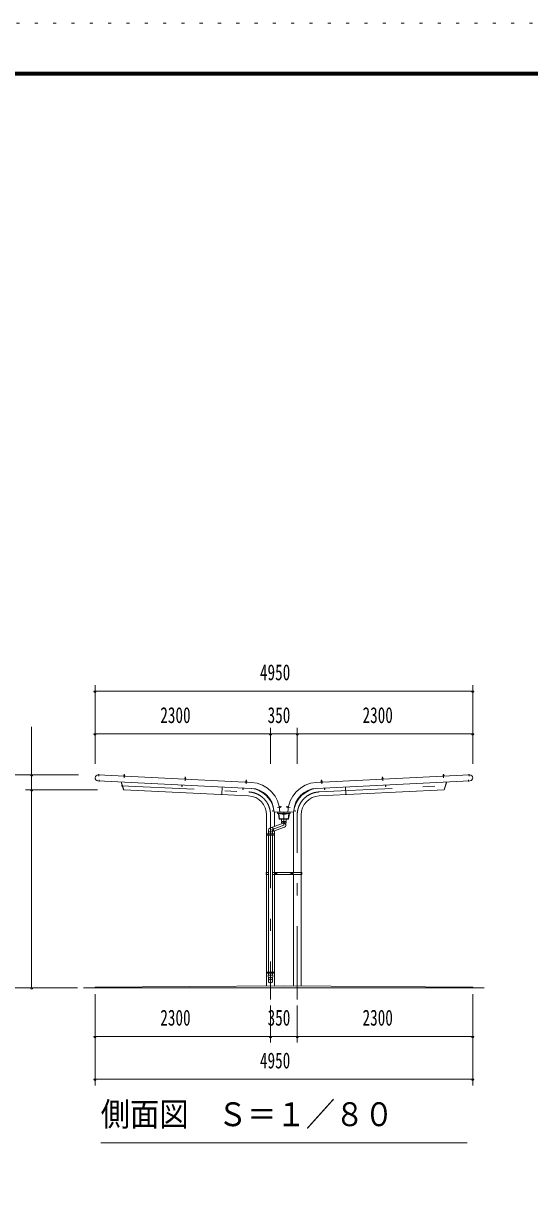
# Model space of a CAD drawing. Units: millimetres, scale not verified. Extents: x -35377 to 35394, y -16800 to 16800.
# Drawn here: x 443 to 7078, y 1535 to 16800 of the extents above; entities that cross this region are included whole.
import ezdxf
from ezdxf.enums import TextEntityAlignment as Align

# ---------------------------------------------------------------- set-up
doc = ezdxf.new("R2010")
doc.units = ezdxf.units.MM
doc.header["$LTSCALE"] = 80
doc.linetypes.add('USER3', pattern=[24, 12, -5, 2, -5])
doc.linetypes.add('USER4', pattern=[3, 0.5, -2.5])
for name, color, linetype, lineweight in [('0-2_1-08BOLD', 7, 'Continuous', 18), ('0-3_1-28CENTER', 3, 'USER3', 18), ('0-5_1-58DIM', 3, 'Continuous', 18), ('0-C_F-F1PAPER', 5, 'Continuous', 18), ('0-D_F-E_J_ADD', 5, 'USER4', 18)]:
    doc.layers.add(name, color=color, linetype=linetype, lineweight=lineweight)
doc.styles.add('ＭＳ ゴシック', font='')
doc.styles.get('ＭＳ ゴシック').set_extended_font_data('MS Gothic')

msp = doc.modelspace()

# ---------------------------------------------------------------- linework, layer by layer
at = {"layer": '0-2_1-08BOLD'}
for p, q in [((3429.56, 6787.25), (1420.28, 6885.52)), ((1424.04, 6962.43), (3433.32, 6864.16)), ((1762.61, 6956.61), (1762.36, 6951.49)), ((1768.85, 6951.17), (1769.1, 6956.29)), ((2561.65, 6917.53), (2561.41, 6912.41)), ((2562.36, 6926.82), (2568.35, 6926.53)), ((2567.89, 6912.09), (2568.14, 6917.21)), ((3360.45, 6873.33), (3360.7, 6878.45)), ((3367.19, 6878.13), (3366.93, 6873.02)), ((6291.11, 6962.43), (4281.82, 6864.16)), ((4285.58, 6787.25), (6294.87, 6885.52)), ((4347.96, 6878.13), (4348.21, 6873.02)), ((4354.7, 6873.33), (4354.45, 6878.45)), ((5147.25, 6912.09), (5147, 6917.21)), ((5152.79, 6926.82), (5153.22, 6918.02)), ((5153.49, 6917.53), (5153.74, 6912.41)), ((5951.83, 6965.9), (5945.84, 6965.6)), ((5946.3, 6951.17), (5946.05, 6956.29)), ((5952.53, 6956.61), (5952.78, 6951.49)), ((3050.03, 6805.82), (3045.16, 6706.33)), ((4665.12, 6805.82), (4669.98, 6706.33)), ((3631.77, 6190.33), (3631.77, 6440.33)), ((3726.81, 6491.62), (3707.83, 6488.61)), ((3733.37, 6440.33), (3733.37, 6287.84)), ((3804.25, 6478.03), (3741.92, 6477.48)), ((3792.61, 6459.47), (3801.96, 6389.47)), ((3802.68, 6545.59), (3807.74, 6546.4)), ((3808.75, 6539.98), (3803.69, 6539.18)), ((3898.17, 6547.61), (3897.23, 6541.68)), ((3911.45, 6539.18), (3906.39, 6539.98)), ((3907.41, 6546.4), (3912.47, 6545.59)), ((3910.89, 6478.03), (3973.23, 6477.48)), ((3913.2, 6389.47), (3922.55, 6459.47)), ((3929.91, 6459.47), (3919.59, 6382.17)), ((3981.77, 6440.33), (3981.77, 5687.33)), ((3988.33, 6491.62), (4007.32, 6488.61)), ((4083.38, 5687.33), (4083.38, 6440.33)), ((3848.17, 6329.63), (3673.17, 6265.93)), ((3710.07, 6220.85), (3866.98, 6277.95)), ((3801.95, 6389.47), (3913.2, 6389.47)), ((3827.58, 6382.17), (3827.58, 6355.17)), ((3830.07, 6345.05), (3830.07, 6355.17)), ((3885.07, 6355.17), (3885.07, 6345.05)), ((3631.77, 5687.33), (3631.77, 6174.33)), ((3653.47, 6190.33), (3653.47, 6174.33)), ((3655.07, 6240.09), (3655.07, 6190.33)), ((3710.07, 6217.64), (3655.07, 6217.64)), ((3655.07, 6174.33), (3655.07, 4382.93)), ((3679.52, 6190.33), (3679.52, 6174.33)), ((3685.62, 6182.33), (3679.52, 6182.33)), ((3685.62, 6174.33), (3685.62, 6190.33)), ((3710.07, 6240.09), (3710.07, 6190.33)), ((3710.08, 6174.33), (3710.08, 4382.93)), ((3711.67, 6190.33), (3711.67, 6174.33)), ((3733.37, 6190.33), (3733.37, 6229.33)), ((3733.37, 5687.33), (3733.37, 6174.33)), ((3630.17, 5674.33), (3624.07, 5674.33)), ((3630.17, 5661.33), (3630.17, 5687.33)), ((3631.77, 4382.93), (3631.77, 5661.33)), ((3733.37, 4382.93), (3733.37, 5661.33)), ((3734.97, 5661.33), (3734.97, 5687.33)), ((3764.97, 5687.33), (3764.97, 5661.33)), ((3950.17, 5687.33), (3950.17, 5661.33)), ((3980.17, 5687.33), (3980.17, 5661.33)), ((3981.77, 5661.33), (3981.77, 4201.69)), ((4083.38, 4200.92), (4083.38, 5661.33)), ((4084.98, 5661.33), (4084.98, 5687.33)), ((4084.98, 5674.33), (4091.07, 5674.33)), ((3631.77, 4366.93), (3631.77, 4200.92)), ((3653.47, 4382.93), (3653.47, 4366.93)), ((3655.06, 4366.93), (3655.06, 4341.46)), ((3679.52, 4382.93), (3679.52, 4366.93)), ((3679.52, 4374.93), (3685.62, 4374.93)), ((3685.62, 4366.93), (3685.62, 4382.93)), ((3710.06, 4366.93), (3710.06, 4341.46)), ((3711.66, 4382.93), (3711.66, 4366.93)), ((3733.37, 4201.69), (3733.37, 4366.93)), ((6482.57, 4174.33), (1232.57, 4174.33))]:
    msp.add_line(p, q, dxfattribs=at)
for points in [[(1723.94, 6870.67), (1755.59, 6768.42), (1758.64, 6769.37)], [(3394.74, 6689.24), (1758.68, 6769.25), (1727.34, 6870.51)], [(1759.12, 6951.65), (1759.37, 6956.76), (1760.26, 6957.23), (1771.5, 6956.67), (1772.34, 6956.13), (1772.09, 6951.01)], [(1768.88, 6956.8), (1769.31, 6965.6), (1763.31, 6965.9), (1762.88, 6957.1)], [(1763.31, 6965.9), (1763.84, 6966.37), (1768.83, 6966.13), (1769.31, 6965.6)], [(2558.16, 6912.57), (2558.41, 6917.69), (2559.3, 6918.15), (2570.54, 6917.59), (2571.38, 6917.05), (2571.14, 6911.93)], [(2567.92, 6917.72), (2568.35, 6926.53), (2567.87, 6927.05), (2562.88, 6927.29), (2562.36, 6926.82), (2561.93, 6918.02)], [(3370.18, 6872.86), (3370.43, 6877.97), (3369.59, 6878.52), (3358.35, 6879.07), (3357.46, 6878.6), (3357.2, 6873.49)], [(3360.97, 6878.94), (3361.4, 6887.74), (3367.39, 6887.44), (3366.97, 6878.64)], [(3367.39, 6887.44), (3366.92, 6887.97), (3361.92, 6888.21), (3361.4, 6887.74)], [(4320.4, 6689.24), (5956.47, 6769.25), (5987.81, 6870.51)], [(4344.97, 6872.86), (4344.72, 6877.97), (4345.56, 6878.52), (4356.79, 6879.07), (4357.69, 6878.6), (4357.94, 6873.49)], [(4347.75, 6887.44), (4348.22, 6887.97), (4353.22, 6888.21), (4353.74, 6887.74)], [(4354.17, 6878.94), (4353.74, 6887.74), (4347.75, 6887.44), (4348.18, 6878.64)], [(5156.99, 6912.57), (5156.73, 6917.69), (5155.84, 6918.15), (5144.61, 6917.59), (5143.76, 6917.05), (5144.01, 6911.93)], [(5147.22, 6917.72), (5146.79, 6926.53), (5152.79, 6926.82), (5152.26, 6927.29), (5147.27, 6927.05), (5146.79, 6926.53)], [(5956.03, 6951.65), (5955.78, 6956.76), (5954.89, 6957.23), (5943.65, 6956.67), (5942.81, 6956.13), (5943.05, 6951.01)], [(5946.27, 6956.8), (5945.84, 6965.6), (5946.32, 6966.13), (5951.31, 6966.37), (5951.83, 6965.9), (5952.26, 6957.1)], [(5991.21, 6870.67), (5959.56, 6768.42), (5956.5, 6769.37)], [(2522.46, 6831.62), (2521.48, 6811.64), (2524.68, 6811.48), (2525.66, 6831.46)], [(3324.7, 6792.38), (3323.72, 6772.41), (3320.53, 6772.56), (3321.5, 6792.54)], [(4390.45, 6792.38), (4391.43, 6772.41), (4394.62, 6772.56), (4393.64, 6792.54)], [(5192.69, 6831.62), (5193.67, 6811.64), (5190.47, 6811.48), (5189.49, 6831.46)], [(3707.83, 6488.61), (3707.33, 6491.77), (3726.62, 6494.83)], [(3919.59, 6382.17), (3795.56, 6382.17), (3785.24, 6459.47)], [(3922.36, 6458.06), (3857.57, 6443.08), (3792.8, 6458.06)], [(3804.2, 6535.97), (3809.26, 6536.77), (3809.62, 6537.71), (3807.86, 6548.82), (3807.23, 6549.6), (3802.17, 6548.8)], [(3808.27, 6546.23), (3816.98, 6547.61), (3817.91, 6541.68), (3809.21, 6540.31)], [(3817.91, 6541.68), (3818.33, 6542.26), (3817.55, 6547.19), (3816.98, 6547.61)], [(3905.94, 6540.31), (3897.23, 6541.68), (3896.82, 6542.26), (3897.59, 6547.19)], [(3897.59, 6547.19), (3898.17, 6547.61), (3906.87, 6546.23)], [(3912.98, 6548.8), (3907.92, 6549.6), (3907.29, 6548.82), (3905.53, 6537.71), (3905.89, 6536.77), (3910.94, 6535.97)], [(4007.32, 6488.61), (4007.82, 6491.77), (3988.53, 6494.83)], [(3827.58, 6355.17), (3887.58, 6355.17), (3887.58, 6382.17)], [(3885.07, 6303.79), (3885.07, 6323.06), (3887.07, 6345.05), (3828.07, 6345.05), (3830.07, 6323.05)], [(3655.07, 5661.33), (3624.07, 5661.33), (3624.07, 5687.33), (3655.07, 5687.33)], [(3710.08, 5661.33), (4091.07, 5661.33), (4091.07, 5687.33), (3710.08, 5687.33)], [(3653.07, 4341.46), (3655.07, 4291.8), (3655.07, 4265.96)], [(3710.07, 4265.96), (3710.07, 4291.8), (3712.07, 4341.46), (3653.07, 4341.46)], [(1382.57, 4174.33), (1382.57, 4184.33), (3857.57, 4204.33), (6332.57, 4184.33), (6332.57, 4174.33)]]:
    msp.add_lwpolyline(points, dxfattribs=at)
for points in [[(1757.54, 6950.12), (1773.52, 6949.34), (1773.6, 6950.94), (1757.61, 6951.72)], [(2556.58, 6911.05), (2556.66, 6912.64), (2572.64, 6911.86), (2572.56, 6910.26)], [(3371.6, 6871.18), (3371.69, 6872.78), (3355.7, 6873.56), (3355.62, 6871.97)], [(4343.54, 6871.18), (4359.52, 6871.97), (4359.44, 6873.56), (4343.46, 6872.78)], [(5158.57, 6911.05), (5158.49, 6912.64), (5142.51, 6911.86), (5142.59, 6910.26)], [(5957.61, 6950.12), (5941.63, 6949.34), (5941.55, 6950.94), (5957.53, 6951.72)], [(3775.07, 6459.47), (3775.07, 6474.47), (3940.08, 6474.47), (3940.08, 6459.47)], [(3802.86, 6534.23), (3800.35, 6550.04), (3801.93, 6550.29), (3804.44, 6534.49)], [(3910.71, 6534.49), (3912.29, 6534.23), (3914.79, 6550.04), (3913.21, 6550.29)], [(3734.97, 6174.33), (3630.17, 6174.33), (3630.17, 6190.33), (3734.97, 6190.33)], [(3744.85, 5677.22), (3749.85, 5680.11), (3754.85, 5677.22), (3754.85, 5671.45), (3749.85, 5668.56), (3744.85, 5671.45)], [(3960.3, 5671.45), (3960.3, 5677.22), (3965.3, 5680.11), (3970.3, 5677.22), (3970.3, 5671.45), (3965.3, 5668.56)], [(3734.97, 4366.93), (3630.17, 4366.93), (3630.17, 4382.93), (3734.97, 4382.93)]]:
    msp.add_lwpolyline(points, close=True, dxfattribs=at)
for centre, radius in [((3749.85, 5674.33), 6.25), ((3749.85, 5674.33), 4.9), ((3965.3, 5674.33), 6.25), ((3965.3, 5674.33), 4.9)]:
    msp.add_circle(centre, radius, dxfattribs=at)
for centre, radius, start, end in [((1422.16, 6923.97), 38.5, 87.19829, 267.19829), ((1758.44, 6948.08), 2, 87.1998, 267.1998), ((1760.87, 6954.32), 2.88, 52.81573, 112.81573), ((1765.35, 6946.21), 10.75, 69.61203, 104.78795), ((1770.6, 6953.84), 2.88, 61.58424, 121.58424), ((1772.42, 6947.39), 2, 267.20061, 87.20061), ((2557.48, 6909), 2, 87.1998, 267.1998), ((2559.91, 6915.24), 2.88, 52.81573, 112.81573), ((2564.4, 6907.13), 10.75, 69.61203, 104.78795), ((2569.65, 6914.76), 2.88, 61.58424, 121.58424), ((2571.46, 6908.31), 2, 267.20061, 87.20061), ((3356.53, 6869.92), 2, 87.1998, 267.1998), ((3358.96, 6876.16), 2.88, 52.81573, 112.81573), ((3363.44, 6868.06), 10.75, 69.61203, 104.78795), ((3368.69, 6875.68), 2.88, 61.58424, 121.58424), ((3370.51, 6869.24), 2, 267.20061, 87.20061), ((4344.63, 6869.24), 2, 92.79939, 272.79939), ((4346.45, 6875.68), 2.88, 58.41576, 118.41576), ((4351.7, 6868.06), 10.75, 75.21205, 110.38797), ((4356.18, 6876.16), 2.88, 67.18427, 127.18427), ((4358.62, 6869.92), 2, 272.8002, 92.8002), ((5143.68, 6908.31), 2, 92.79939, 272.79939), ((5145.5, 6914.76), 2.88, 58.41576, 118.41576), ((5150.75, 6907.13), 10.75, 75.21205, 110.38797), ((5155.23, 6915.24), 2.88, 67.18427, 127.18427), ((5157.67, 6909), 2, 272.8002, 92.8002), ((5942.72, 6947.39), 2, 92.79939, 272.79939), ((5944.54, 6953.84), 2.88, 58.41576, 118.41576), ((5949.79, 6946.21), 10.75, 75.21205, 110.38797), ((5954.27, 6954.32), 2.88, 67.18427, 127.18427), ((5956.71, 6948.08), 2, 272.8002, 92.8002), ((6292.99, 6923.97), 38.5, 272.80171, 92.80171), ((3414.27, 6474.63), 313, 3.12109, 87.19995), ((3414.27, 6474.63), 390, 359.97697, 87.20001), ((3382.57, 6440.33), 350.8, 13.59305, 80.90588), ((4300.88, 6474.63), 390, 92.79999, 180.02303), ((4300.88, 6474.63), 313, 92.80005, 176.87891), ((4332.58, 6440.33), 350.8, 99.09412, 166.40695), ((3382.57, 6440.33), 249.2, 0, 87.19994), ((4332.58, 6440.33), 249.2, 92.80006, 180), ((3741.78, 6492.49), 15, 183.12274, 270.49994), ((3382.57, 6440.33), 350.8, 0, 6.85475), ((3414.27, 6474.63), 375, 359.97604, 0.49962), ((3798.86, 6548.79), 1.67, 8.99695, 188.99695), ((3801.16, 6534.98), 1.56, 188.99661, 8.99661), ((3805.14, 6547.63), 2.88, 334.61195, 34.61195), ((3798.13, 6541.59), 10.75, 351.41122, 26.58714), ((3806.66, 6538.01), 2.88, 343.38046, 43.38046), ((3908.48, 6538.01), 2.88, 136.61954, 196.61954), ((3917.02, 6541.59), 10.75, 153.41286, 188.58878), ((3910.01, 6547.63), 2.88, 145.38805, 205.38805), ((3913.99, 6534.98), 1.56, 171.00339, 351.00339), ((3916.29, 6548.79), 1.67, 351.00305, 171.00305), ((4300.88, 6474.63), 375, 179.50038, 180.02396), ((3973.36, 6492.49), 15, 269.50006, 356.87726), ((4332.58, 6440.33), 350.8, 173.14525, 180), ((3682.57, 6240.09), 27.5, 110.00229, 180), ((3678.77, 6238.71), 44.27, 341.60916, 58.39587), ((3857.57, 6303.79), 27.5, 289.99896, 110.00061), ((3682.57, 4290.82), 27.55, 3.55867, 176.44133), ((3682.57, 4264.25), 27.55, 3.55867, 176.44133), ((3682.57, 4267.67), 27.55, 183.56303, 356.43697)]:
    msp.add_arc(centre, radius, start, end, dxfattribs=at)
at = {"layer": '0-3_1-28CENTER'}
for p, q in [((1433.23, 6972.29), (1432.05, 6948.02)), ((1437.71, 6900.09), (1436.52, 6875.82)), ((1764.23, 6923.2), (1766.76, 6974.9)), ((2563.27, 6884.12), (2565.8, 6935.82)), ((3362.32, 6845.04), (3364.85, 6896.74)), ((4350.3, 6896.74), (4352.83, 6845.04)), ((5149.34, 6935.82), (5151.87, 6884.12)), ((5950.92, 6923.2), (5948.39, 6974.9)), ((6277.44, 6900.09), (6278.62, 6875.82)), ((6281.91, 6972.29), (6283.1, 6948.02)), ((1724.23, 6821.8), (3397.23, 6739.97)), ((4317.92, 6739.97), (5990.92, 6821.8)), ((3682.57, 6440.33), (3682.57, 4024.33)), ((3826.49, 6546.08), (3775.37, 6537.98)), ((3939.78, 6537.98), (3888.66, 6546.08)), ((4032.57, 4024.33), (4032.57, 6440.33)), ((3737.35, 5674.33), (3762.35, 5674.33)), ((3749.85, 5661.83), (3749.85, 5686.83)), ((3977.8, 5674.33), (3952.8, 5674.33)), ((3965.3, 5686.83), (3965.3, 5661.83))]:
    msp.add_line(p, q, dxfattribs=at)
msp.add_lwpolyline([(3857.57, 6474.47), (3857.57, 6303.8), (3682.57, 6240.09)], dxfattribs=at)
for centre, start, end in [((3382.57, 6440.33), 0, 87.19994), ((4332.58, 6440.33), 92.80006, 180)]:
    msp.add_arc(centre, 300, start, end, dxfattribs=at)
at = {"layer": '0-5_1-58DIM'}
for p, q in [((1382.57, 8139.33), (1382.57, 7106.33)), ((6332.58, 7106.33), (6332.58, 8139.33)), ((1398.57, 8059.33), (1366.57, 8059.33)), ((1382.57, 8059.33), (6332.58, 8059.33)), ((6348.58, 8059.33), (6316.58, 8059.33)), ((552.57, 6963.33), (552.57, 7591.33)), ((1398.57, 7499.33), (1366.57, 7499.33)), ((1382.57, 7499.33), (3682.58, 7499.33)), ((3698.58, 7499.33), (3666.58, 7499.33)), ((3682.58, 7106.33), (3682.58, 7579.33)), ((3682.58, 7499.33), (4032.58, 7499.33)), ((4048.58, 7499.33), (4016.58, 7499.33)), ((4032.58, 7579.33), (4032.58, 7106.33)), ((4032.58, 7499.33), (6332.58, 7499.33)), ((6348.58, 7499.33), (6316.58, 7499.33)), ((-87.43, 6963.33), (1164.29, 6963.33)), ((568.57, 6963.33), (536.57, 6963.33)), ((552.57, 6766.33), (552.57, 6963.33)), ((1414.29, 6766.33), (472.57, 6766.33)), ((568.57, 6766.33), (536.57, 6766.33)), ((552.57, 4174.33), (552.57, 6766.33)), ((1152.57, 4174.33), (-87.43, 4174.33)), ((568.57, 4174.33), (536.57, 4174.33)), ((1382.57, 2899.33), (1382.57, 4094.33)), ((6332.57, 4094.33), (6332.57, 2899.33)), ((3682.57, 3944.33), (3682.57, 3459.33)), ((4032.57, 3459.33), (4032.57, 3944.33)), ((1398.57, 3539.33), (1366.57, 3539.33)), ((1382.57, 3539.33), (3682.57, 3539.33)), ((3698.57, 3539.33), (3666.57, 3539.33)), ((3682.57, 3539.33), (4032.57, 3539.33)), ((4048.57, 3539.33), (4016.57, 3539.33)), ((4032.57, 3539.33), (6332.57, 3539.33)), ((6348.57, 3539.33), (6316.57, 3539.33)), ((1398.57, 2979.33), (1366.57, 2979.33)), ((1382.57, 2979.33), (6332.57, 2979.33)), ((6348.57, 2979.33), (6316.57, 2979.33)), ((6257.58, 2149.33), (1457.58, 2149.33))]:
    msp.add_line(p, q, dxfattribs=at)
for centre in [(1382.57, 8059.33), (6332.58, 8059.33), (1382.57, 7499.33), (3682.58, 7499.33), (4032.58, 7499.33), (6332.58, 7499.33), (552.57, 6963.33), (552.57, 6766.33), (552.57, 4174.33), (1382.57, 3539.33), (3682.57, 3539.33), (4032.57, 3539.33), (6332.57, 3539.33), (1382.57, 2979.33), (6332.57, 2979.33)]:
    msp.add_arc(centre, 16, 180, 0, dxfattribs=at)
at = {"layer": '0-C_F-F1PAPER'}
for points in [[(34593.96, -16000), (-11326.04, -16000), (-11326.04, 16160), (34593.96, 16160)], [(34589.95, -15996), (-11322.04, -15996), (-11322.04, 16156), (34589.95, 16156)], [(34585.96, -15992), (34585.96, 16152), (-11318.04, 16152), (-11318.04, -15992)], [(34581.95, -15988), (-11314.04, -15988), (-11314.04, 16148), (34581.95, 16148)], [(34577.96, -15984), (34577.96, 16144), (-11310.04, 16144), (-11310.04, -15984)], [(34573.96, -15980), (-11306.04, -15980), (-11306.04, 16140), (34573.96, 16140)], [(34569.95, -15976), (34569.95, 16136), (-11302.04, 16136), (-11302.04, -15976)], [(34565.96, -15972), (-11298.04, -15972), (-11298.04, 16132), (34565.96, 16132)], [(34561.95, -15968), (-11294.04, -15968), (-11294.04, 16128), (34561.95, 16128)], [(34557.96, -15964), (-11290.04, -15964), (-11290.04, 16124), (34557.96, 16124)], [(34553.96, -15960), (34553.96, 16120), (-11286.04, 16120), (-11286.04, -15960)]]:
    msp.add_lwpolyline(points, close=True, dxfattribs=at)
at = {"layer": '0-D_F-E_J_ADD'}
msp.add_lwpolyline([(35393.96, -16800), (-12126.04, -16800), (-12126.04, 16800), (35393.96, 16800)], close=True, dxfattribs=at)

# ---------------------------------------------------------------- texts
at = {"layer": '0-5_1-58DIM', "color": 7, "style": 'ＭＳ ゴシック'}
for s, height, width, p in [('4950', 208.4, 0.7, (3544.04, 8139.33)), ('2300', 208.4, 0.7, (2238.28, 7579.33)), ('350', 208.4, 0.7, (3644.34, 7579.33)), ('2300', 208.4, 0.7, (4888.28, 7579.33)), ('2300', 208.4, 0.7, (2238.27, 3619.33)), ('350', 208.4, 0.7, (3644.34, 3619.33)), ('2300', 208.4, 0.7, (4888.27, 3619.33)), ('4950', 208.4, 0.7, (3544.04, 3059.33)), ('側面図\u3000Ｓ＝１／８０', 312.6, 0.9, (1457.58, 2271.97))]:
    msp.add_text(s, height=height, dxfattribs=dict(at, width=width)).set_placement(p, align=Align.BOTTOM_LEFT)

doc.saveas('drawing.dxf')
